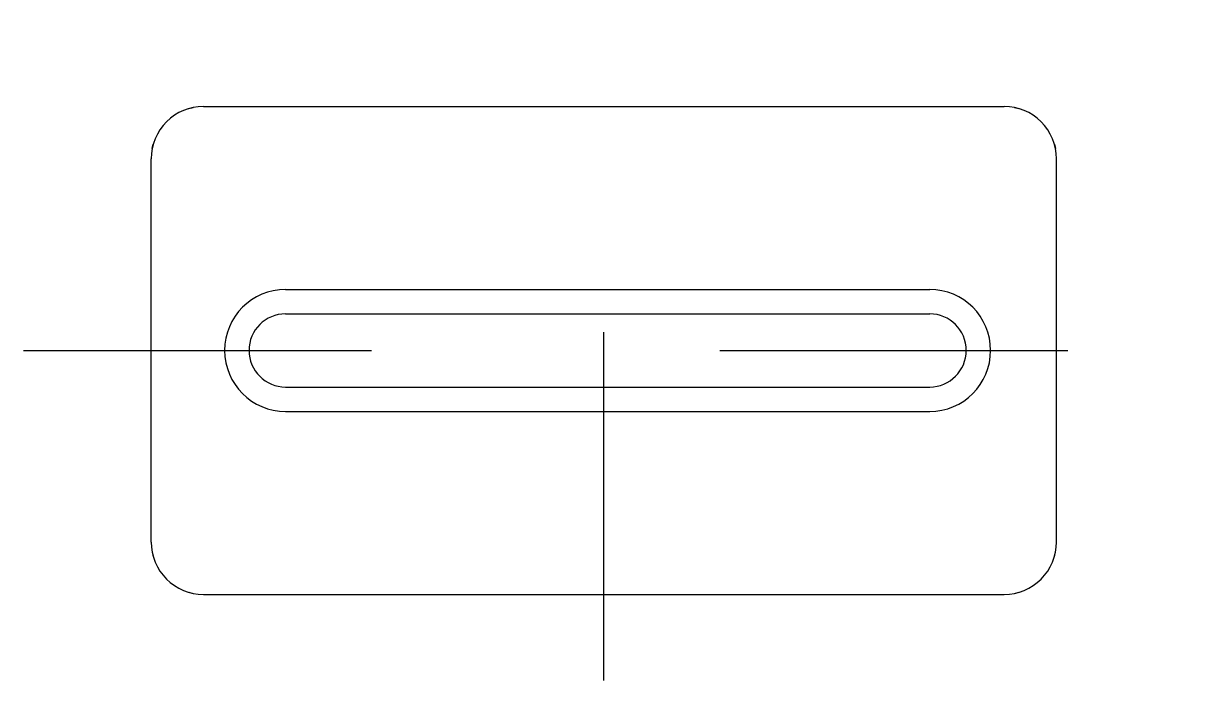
# Model space of a CAD drawing. Extents: x -0.167 to 0.169, y 24.975 to 25.164.
import ezdxf

# ---------------------------------------------------------------- set-up
doc = ezdxf.new("R2010")
doc.units = 0
doc.header["$LTSCALE"] = 0.2
doc.header["$MEASUREMENT"] = 0
doc.linetypes.add('AXES', pattern=[0.54, 0.3, -0.08, 0.08, -0.08])
doc.linetypes.add('CONTINU', pattern=[0])
doc.layers.get('0').update_dxf_attribs({"linetype": 'CONTINUOUS'})
doc.layers.add('DECA_EIXOS', color=5, linetype='AXES')

msp = doc.modelspace()

# ---------------------------------------------------------------- linework, layer by layer
at = {"linetype": 'CONTINU'}
for points in [[(-0.115, 25.14, 0.414302), (-0.13, 25.125)], [(0.13, 25.125, 0.414306), (0.115, 25.14)], [(-0.09141, 25.0875, 1), (-0.09141, 25.0525)], [(0.09359, 25.0525, 1), (0.09359, 25.0875)], [(-0.09141, 25.0805, 1), (-0.09141, 25.0595)], [(0.09359, 25.0595, 1), (0.09359, 25.0805)], [(-0.13, 25.01501, 0.414298), (-0.115, 25)], [(0.115, 25, 0.414304), (0.13, 25.01501)]]:
    msp.add_lwpolyline(points, format="xyb", dxfattribs=at)
for points in [[(-0.11922, 25.1394), (-0.11792, 25.13972)], [(-0.115, 25.14), (0.115, 25.14)], [(0.11793, 25.13972), (0.11922, 25.1394)], [(-0.12971, 25.12792), (-0.1294, 25.12922)], [(0.1294, 25.12922), (0.12971, 25.12793)], [(-0.13, 25.01501), (-0.13, 25.125)], [(0.13, 25.01501), (0.13, 25.125)], [(-0.09141, 25.0875), (0.09359, 25.0875)], [(-0.09141, 25.0805), (0.09359, 25.0805)], [(-0.09141, 25.0595), (0.09359, 25.0595)], [(-0.09141, 25.0525), (0.09359, 25.0525)], [(-0.12971, 25.01208), (-0.1294, 25.01078)], [(0.1294, 25.01078), (0.12971, 25.01208)], [(-0.11922, 25.00061), (-0.11793, 25.00029)], [(-0.115, 25), (0.115, 25)], [(0.11793, 25.00029), (0.11922, 25.00061)]]:
    msp.add_lwpolyline(points, dxfattribs=at)
at = {"layer": 'DECA_EIXOS'}
for points in [[(0, 24.97525), (0, 25.16384)], [(-0.16672, 25.07), (0.16855, 25.07)]]:
    msp.add_lwpolyline(points, dxfattribs=at)

doc.saveas('drawing.dxf')
